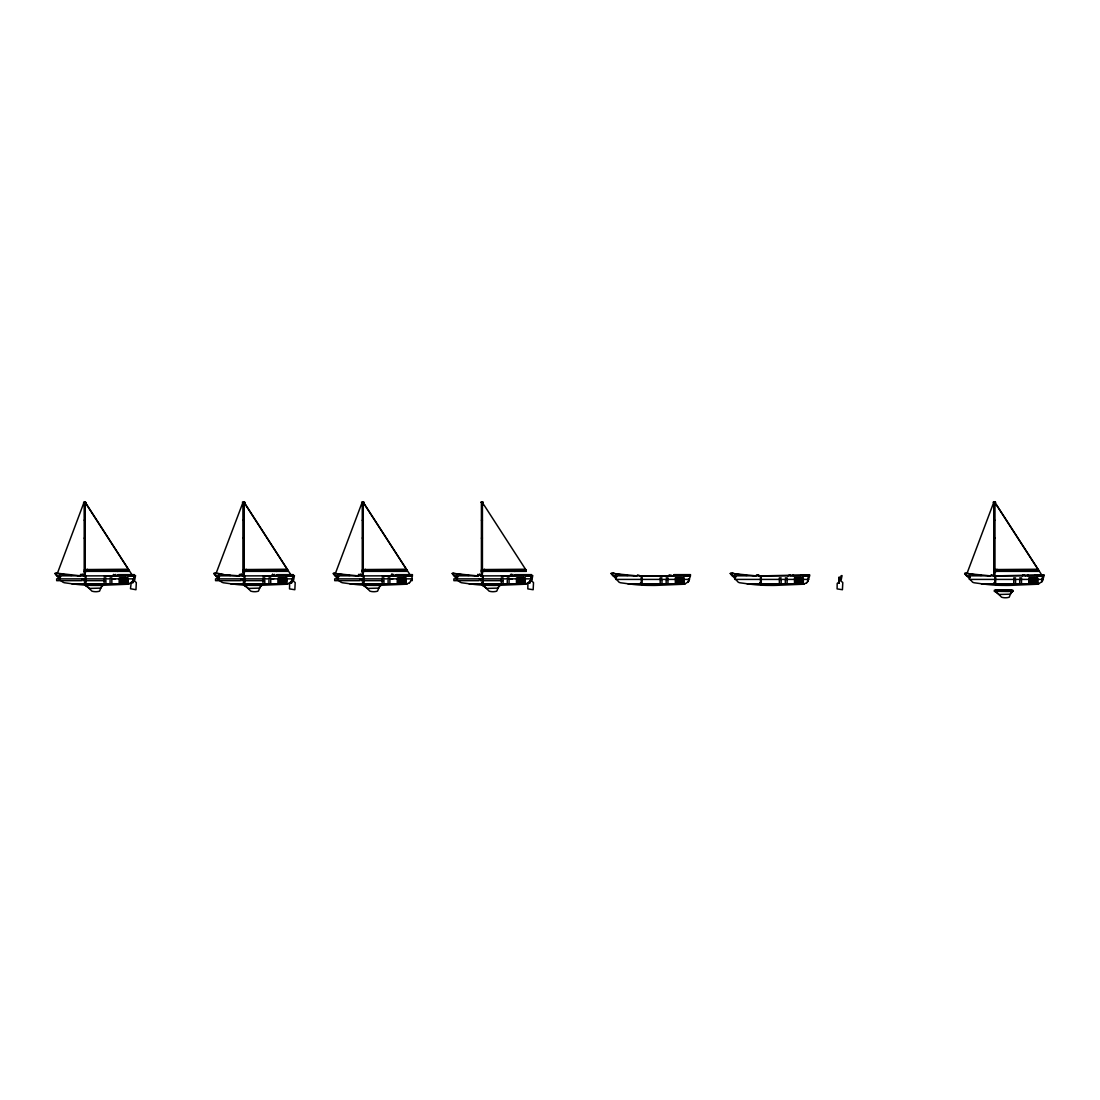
<?xml version="1.0" encoding="UTF-8"?>
<svg xmlns="http://www.w3.org/2000/svg" width="1100" height="1100" viewBox="0 0 1100 1100"><rect width="100%" height="100%" fill="white"/><g stroke="black" fill="none" stroke-linecap="round" stroke-linejoin="round"><path stroke-width="1.5" d="M101.901 583.852L101.901 585.31L127.229 584.251A6.408 6.408 0 0 0 128.494 584.086L132.385 581.639A1.444 1.059 -57.4 0 1 132.481 581.24L132.578 581.02M126.486 580.209L126.486 583.743L126.885 580.209M285.368 580.209L285.368 583.743L285.766 580.209M379.473 584.554L379.94 583.852M404.525 578.71L404.676 577.899M523.696 582.161L523.696 580.209M657.993 583.77L657.993 585.31L657.993 584.169M682.577 582.161L682.577 578.298L681.821 578.298L681.821 583.77M777.15 584.169L761.269 584.485M801.735 582.161L801.735 578.298L800.979 578.298L800.979 583.77M1011.546 583.77L1011.546 585.31L1011.546 584.169M1036.131 582.161L1036.131 578.298L1035.375 578.298L1035.375 583.77M125.73 579.411L125.785 577.913M284.611 579.411L284.666 577.913M522.94 579.411L522.995 577.913M126.637 577.899L125.785 578.559M285.519 577.899L284.666 578.559M523.848 577.899L522.995 578.559M682.729 577.899L681.876 578.559M801.886 577.899L801.034 578.559M1036.283 577.899L1035.43 578.559M1002.251 590.232L1005.386 590.219L999.02 590.164M404.58 583.743L404.525 580.209M523.751 583.743L523.696 582.244M682.632 583.743L682.577 582.244M801.79 583.743L801.006 582.244M1036.186 583.743L1036.131 582.244M291.225 581.749L291.266 581.639A1.444 1.059 -57.4 0 1 291.363 581.24L293.343 575.63L287.347 575.63L287.485 574.832M410.685 580.827L410.52 581.24A1.444 1.059 -57.4 0 0 410.424 581.625L409.489 582.752M529.788 581.02L529.678 581.24A1.444 1.059 -57.4 0 0 529.595 581.625L525.827 584.045A6.408 6.408 0 0 1 524.425 584.251L498.231 585.351A111.512 111.512 0 0 1 491.645 585.379A157.479 157.479 0 0 1 484.179 585.214C477.868 584.87 486.86 583.096 486.544 584.293M806.699 582.752L807.634 581.639A1.444 1.059 -57.4 0 1 807.73 581.24L807.895 580.827M1041.989 581.666L1042.016 579.013M1042.277 580.827L1042.126 581.24A1.444 1.059 -57.4 0 0 1042.03 581.625L1038.152 584.072A6.408 6.408 0 0 1 1036.874 584.251L1010.68 585.351A111.512 111.512 0 0 1 1004.08 585.379A157.479 157.479 0 0 1 996.614 585.214L994.758 585.104A157.479 157.479 0 0 1 981.764 583.798L974.105 582.766A14.217 14.217 0 0 1 972.661 582.244L964.673 573.444L966.378 573.485A22.715 21.807 -90 0 1 967.615 573.609L990.055 575.822M85.236 505.051L86.735 504.886L128.301 569.236L85.222 569.553M244.117 505.051L245.616 504.886L287.183 569.236L244.104 569.553M363.275 505.051L364.774 504.886L406.34 569.236L363.261 569.553M482.446 505.051L483.931 504.886L525.498 569.236L482.433 569.553M994.881 505.051L996.38 504.886L1037.946 569.236L994.867 569.553M1005.372 590.164L1012.811 590.205L1012.811 591.305A6.022 6.009 39.9 0 0 1010.433 594.165L1009.209 597.231A13.557 13.557 0 0 1 1001.591 597.231L998.896 594.495A18.466 18.453 -53.4 0 0 994.799 591.374L994.386 590.164L1001.825 590.178M82.981 574.97L82.706 575.341M95.714 584.072L103.166 584.141L103.166 585.241A6.009 6.009 0 0 0 100.787 588.101L99.564 591.168A13.557 13.557 0 0 1 91.946 591.168L89.251 588.431A18.453 18.453 0 0 0 84.741 585.09L84.741 584.1L95.411 584.045M93.074 584.169L92.565 584.114M114.799 574.984L115.789 575.822M240.721 575.149L240.928 574.255L241.863 574.64M247.899 584.059L262.061 584.141L262.061 585.241A6.022 6.009 39.9 0 0 259.669 588.101L258.445 591.168A13.557 13.557 0 0 1 250.827 591.168L248.133 588.431A18.466 18.453 -53.4 0 0 244.035 585.31L243.623 584.1L248.215 584.031M251.955 584.169L251.446 584.114M359.783 574.846C361.79 572.591 359.109 576.414 359.961 574.351M361.034 574.97L360.456 575.438L361.405 574.805L361.996 575.822M392.645 575.286L393.828 575.822M490.284 584.169L489.761 584.114M512.009 574.984L512.985 575.822M670.876 575.039L671.88 575.822M790.034 575.039L791.037 575.822M1025.434 575.822L1024.43 575.039M688.435 581.639L690.553 575.63L684.558 575.63L684.558 574.832M133.526 579.686L134.613 575.781L135.561 575.548L134.516 581.061L136.317 582.56L135.96 589.724L130.488 588.734L131.12 583.138M530.736 579.686L531.809 575.781L532.771 575.548L531.712 581.061L533.514 582.56L533.17 589.724L527.821 588.899L527.904 583.399M133.512 579.246L134.461 575.63L128.466 575.63L128.466 574.832M411.565 579.246L412.5 575.63L406.519 575.63L406.656 574.832M530.723 579.246L531.671 575.63L525.676 575.63M807.991 577.651L808.032 581.061L809.71 575.63L803.729 575.63L803.729 574.832M1042.223 577.651L1042.415 581.061L1044.106 575.63L1038.111 575.63M373.546 583.99L367.428 584.1M492.896 584.045L500.376 584.141L500.376 585.241A6.022 6.009 39.9 0 0 497.998 588.101L496.76 591.168A13.557 13.557 0 0 1 489.156 591.168L486.461 588.431A18.466 18.453 -53.4 0 0 482.364 585.31L500.376 585.09M103.166 585.09L103.111 585.241A6.022 6.009 39.9 0 0 100.787 588.101L89.251 588.431A18.466 18.453 -53.4 0 0 85.154 585.31L103.166 585.241L101.901 585.241L101.901 583.77M242.935 502.507L216.246 572.962L224.799 574.819L239.291 575.822M262.061 585.09L259.916 585.351A111.512 111.512 0 0 1 253.316 585.379A157.479 157.479 0 0 1 245.85 585.214L243.623 585.09A18.453 18.453 0 0 1 248.133 588.431L259.669 588.101A6.009 6.009 0 0 1 262.061 585.241L243.623 585.09M335.459 573.251L362.092 502.507M367.043 584.1L362.794 584.1L363.206 585.31A18.466 18.453 -53.4 0 1 367.29 588.431L369.985 591.168A13.557 13.557 0 0 0 377.603 591.168L378.84 588.101A6.022 6.009 39.9 0 1 381.219 585.241L381.219 585.09M967.065 573.251L993.699 502.507M1011.546 591.305L1012.811 591.14M410.547 581.171L411.221 580.209M114.84 574.805L113.603 574.585L114.62 575.273M113.671 574.434L112.599 575.822L133.76 575.822L133.76 574.64M272.663 575.273L273.707 574.695M512.394 574.805L511.239 574.186L510.868 575.149M510.881 574.434L509.809 575.822L530.97 575.822L530.97 574.64M84.274 575.822L85.222 575.822L85.222 579.411M86.873 570.35L87.766 570.35M117.989 571.368L117.109 571.368M128.109 570.35L128.989 570.35M243.155 575.822L244.035 575.822L244.104 579.411M245.754 570.35L246.647 570.35M276.87 571.368L275.99 571.368M286.99 570.35L287.636 569.841L287.952 571.368L243.595 571.354M362.312 575.822L363.261 575.822L363.261 579.411M364.925 570.35L365.805 570.35M406.147 570.35L407.041 570.35M481.484 575.822L482.433 575.822L482.433 579.411M484.082 570.35L484.962 570.35M515.199 571.368L514.305 571.368M525.319 570.35L525.965 569.841L526.281 571.368L481.924 571.354M640.365 575.822L641.245 575.822L641.314 583.77M759.523 575.822L760.471 575.822L760.471 583.77M993.919 575.822L994.867 575.822M996.518 570.35L997.411 570.35M999.034 590.232L995.665 590.164M1037.754 570.35L1038.4 569.841L1038.716 571.368L994.359 571.354M392.851 574.984L391.916 575.355M83.958 575.822L82.926 575.094M132.811 580.965L133.183 580.209M530.021 580.965L530.393 580.209M363.275 570.419L363.275 571.299M482.377 570.501L482.377 571.216M132.578 581.749L132.77 583.014L133.059 580.882M291.252 581.955L291.651 583.014L291.94 580.882M529.581 581.955L529.98 583.014L530.269 580.882M839.534 580.882L839.327 581.254A6.325 6.325 0 0 0 840.001 579.686L841.074 575.781L842.036 575.548L840.991 581.061L842.793 582.56L842.435 589.724L837.1 588.899L837.183 583.399A6.325 6.325 0 0 0 838.558 582.285L838.915 582.175M80.781 575.822L81.716 574.805M239.663 575.822L240.597 574.805M358.82 575.822L359.769 574.805M477.991 575.822L478.926 574.805M636.873 575.822L637.821 574.805M668.69 575.822L669.295 574.805L669.955 575.341M756.03 575.822L756.621 574.805L757.941 575.355M787.861 575.822L788.989 575.245M1022.258 575.822L1022.849 574.805L1023.509 575.341M85.126 570.584L85.236 571.299M244.008 570.584L243.595 571.161M994.771 570.584L994.359 571.161M241.808 575.121L242.839 575.822M360.869 575.245L361.405 575.822L361.047 574.805M638.88 575.273L640.049 575.822M992.434 575.273L993.602 575.822M82.981 574.64L81.84 574.461L82.404 575.438M240.721 574.461L241.423 574.186M479.119 574.351C478.266 575.712 481.126 572.894 478.94 574.846M82.816 574.351L81.922 574.351L82.005 575.327M82.899 575.149L83.352 575.822L83.009 574.805M291.252 581.721L287.389 584.072A6.408 6.408 0 0 1 286.11 584.251L261.993 585.241L244.998 584.485M688.462 581.721L684.599 584.072A6.408 6.408 0 0 1 683.32 584.251L657.112 585.351A111.512 111.512 0 0 1 650.526 585.379A157.479 157.479 0 0 1 643.06 585.214L641.204 585.104A157.479 157.479 0 0 1 628.21 583.798L620.551 582.766A14.217 14.217 0 0 1 619.107 582.244L611.119 573.444L612.824 573.485A22.715 21.807 -90 0 1 614.061 573.609L636.501 575.822M83.903 502.645L57.42 573.251L80.41 575.822M85.222 503.03C87.876 501.696 81.551 501.696 84.205 503.03M85.291 570.281L85.291 571.45M244.104 503.03L244.791 502.219M363.261 503.03L363.949 502.219M363.344 570.281L363.344 571.45M482.433 503.03L483.12 502.219M482.501 570.281L482.501 571.45M994.867 503.03L995.555 502.219M118.154 574.832L117.301 575.63L125.579 575.63L125.579 574.832M244.901 575.891L275.688 575.822L276.952 574.64L293.343 574.64M277.035 574.832L276.183 575.63L284.46 575.63L284.46 574.832M396.192 574.832L395.354 575.63L403.618 575.63L403.618 574.832M515.364 574.832L514.511 575.63L522.775 575.63L522.775 574.832M674.245 574.832L673.393 575.63L681.67 575.63L681.67 574.832M793.402 574.832L792.564 575.63L800.827 575.63L800.827 574.832M1027.799 574.832L1026.946 575.63L1035.224 575.63L1035.224 574.832M291.321 582.175L291.032 582.271A6.325 6.325 0 0 1 289.644 583.371L289.506 588.899L294.841 589.724L295.199 582.56L293.397 581.158L294.456 575.548L293.507 575.74L292.407 579.686A6.325 6.325 0 0 1 291.734 581.254M272.676 574.31L274.67 575.822L271.494 575.822L272.621 574.351L272.553 575.149M391.82 574.324L392.879 574.805M757.955 575.341L758.615 574.805L759.206 575.822M84.81 575.699L84.714 502.219M365.461 570.24L365.365 569.25M362.849 575.699L362.766 502.219M482.02 575.699L481.924 502.219M409.475 582.766L406.546 584.072A6.408 6.408 0 0 1 405.268 584.251L379.074 585.351A111.512 111.512 0 0 1 372.474 585.379A157.479 157.479 0 0 1 365.021 585.214L362.794 585.09A18.453 18.453 0 0 1 367.29 588.431L378.84 588.101A6.009 6.009 0 0 1 381.219 585.241L381.219 584.141L373.78 584.1M806.685 582.766L803.756 584.072A6.408 6.408 0 0 1 802.477 584.251L776.284 585.351A111.512 111.512 0 0 1 769.684 585.379A157.479 157.479 0 0 1 762.218 585.214L760.361 585.104A157.479 157.479 0 0 1 747.367 583.798L739.709 582.766A14.217 14.217 0 0 1 738.265 582.244L730.29 573.444L731.981 573.485A22.715 21.807 -90 0 1 733.219 573.609L755.673 575.822M528.33 583.138L527.973 583.371A6.325 6.325 0 0 0 529.293 582.285L529.567 582.202M391.971 574.227L392.81 574.516M992.338 575.355L991.471 575.135M87.367 570.254L87.312 569.25M484.578 570.254L484.522 569.25M480.123 578.834L479.256 578.806M132.083 582.285L132.083 582.285A6.325 6.325 0 0 1 130.762 583.371M246.208 570.254L246.208 569.25M243.595 575.726L243.595 502.219M994.359 575.726L994.359 502.219M1012.756 591.305L1012.811 591.305A6.009 6.009 0 0 0 1010.433 594.165L998.896 594.495A18.453 18.453 0 0 0 994.386 591.14L1012.811 591.305M101.42 584.554L86.116 584.485M102.121 585.31L101.021 585.351A111.512 111.512 0 0 1 94.435 585.379A157.479 157.479 0 0 1 86.969 585.214L84.741 585.09M498.63 584.554L499.331 585.31M657.993 584.54L642.207 584.485M1011.546 584.54L995.665 584.485M1011.079 590.618L995.761 590.549M100.499 584.554L99.412 584.581M259.394 584.554L258.294 584.581M378.551 584.554L377.451 584.581M497.709 584.554L496.609 584.581M78.073 575.822L79.654 575.822M236.954 575.822L238.535 575.822M356.111 575.822L358.462 575.822M475.269 575.822L477.62 575.822M634.164 575.822L635.745 575.822M753.321 575.822L754.902 575.822M987.718 575.822L989.299 575.822M86.006 575.891L116.806 575.822L118.071 574.64L134.461 574.64M364.059 575.891L394.845 575.822L396.124 574.64L412.5 574.64M483.216 575.891L514.016 575.822L515.281 574.64L531.671 574.64M642.098 575.891L672.898 575.822L674.163 574.64L690.553 574.64M761.269 575.891L809.71 574.832M995.665 575.891L1044.106 574.832M838.846 583.014L839.245 577.143L839.245 583.014M244.791 502.342L242.399 502.219L243.086 503.03M361.57 502.219L363.949 502.342M480.728 502.219L483.12 502.342M995.555 502.342L993.162 502.219L993.85 503.03M84.205 520.163L85.222 520.163M243.086 520.273L244.104 520.163M362.257 520.273L363.261 520.273M481.415 520.273L482.433 520.273M993.85 520.163L994.867 520.273M84.205 538.148L85.222 538.148M243.086 538.038L244.104 538.148M362.257 538.038L363.261 538.148M481.415 538.148L482.433 538.038M993.85 538.148L994.867 538.038M84.136 570.061L85.291 570.061M244.186 570.061L243.018 570.061L243.018 571.656L244.186 571.656M363.344 570.061L362.175 570.061L362.175 571.656L363.344 571.656M482.501 570.061L481.332 570.061L481.332 571.656L482.501 571.656M994.95 570.061L993.781 570.061L993.781 571.656L994.95 571.656M84.714 570.295L129.071 570.35L129.071 571.368L84.714 571.354M243.595 570.377L287.952 570.35M362.766 570.295L407.11 570.35L407.11 571.368L362.766 571.354M481.924 570.295L526.281 570.35M994.359 570.377L1038.716 570.35M85.415 570.859L129.071 570.859M244.296 570.859L287.952 570.859M363.467 570.859L407.11 570.859M482.625 570.859L526.281 570.859M995.06 570.859L1038.716 570.859M84.714 571.423L86.694 571.45L86.694 570.281M243.595 571.423L245.575 571.45L245.575 570.281M362.766 571.423L364.732 571.45L364.732 570.281M481.924 571.423L483.89 571.45L483.89 570.281M994.359 571.423L996.339 571.45L996.339 570.281M84.136 571.656L85.291 571.656M337.686 579.411L333.616 573.444A19.828 19.828 0 0 1 335.404 573.54L357.692 575.822M613.456 572.962L615.725 573.856M732.614 572.962L734.883 573.856M967.12 572.962L969.279 573.856M59.634 579.411L55 573.444L56.732 573.485A22.715 21.807 -90 0 1 57.97 573.609L59.634 573.856M218.529 579.411L213.881 573.444L215.614 573.485A20.872 20.047 -90 0 0 214.748 573.444M456.844 579.411L452.21 573.444L453.942 573.485A22.715 21.807 -90 0 1 455.18 573.609L476.864 575.822M613.456 573.554L613.456 573.54A19.828 19.828 0 0 0 611.669 573.444M732.614 573.554L732.614 573.54A19.828 19.828 0 0 0 730.826 573.444M967.01 573.554L967.01 573.54A19.828 19.828 0 0 0 965.223 573.444M241.89 574.805L242.248 575.822L241.697 575.259M480.219 574.805L481.168 575.822M991.375 574.805L990.509 575.822M125.978 575.63L126.431 574.832M127.27 575.63L126.775 574.832M128.233 575.63L127.724 574.832M285.725 575.63L286.165 574.832M287.004 575.63L286.509 574.832M405.377 575.63L404.828 574.832M524.054 575.63L524.48 574.832M802.588 575.63L802.093 574.832M803.481 575.63L802.876 574.832M1036.489 575.63L1036.984 574.832M104.032 575.822L111.925 575.822M262.914 575.822L270.806 575.822M275.688 575.822L292.641 575.822L292.641 574.64M382.085 575.822L389.978 575.822M478.816 575.822L454.135 575.822L452.237 573.444M480.562 575.822L480.562 574.805L480.562 575.822L483.216 575.822L483.216 579.411M501.243 575.822L509.135 575.822M105.902 577.899L104.115 577.899L104.115 579.411M110.069 577.899L111.856 577.899L111.856 579.411M264.784 577.899L262.996 577.899L262.996 579.411M268.95 577.899L270.738 577.899L270.738 579.411M383.941 577.899L382.154 577.899L382.154 579.411M388.107 577.899L389.895 577.899L389.895 579.411M503.099 577.899L501.311 577.899L501.311 579.411M507.279 577.899L509.066 577.899L509.066 579.411M661.98 577.899L660.192 577.899L660.192 583.77M666.16 577.899L667.947 577.899L667.947 583.77M781.151 577.899L779.364 577.899L779.364 583.77M785.317 577.899L787.105 577.899L787.105 583.77M1015.548 577.899L1013.76 577.899L1013.76 583.77M1019.714 577.899L1021.501 577.899L1021.501 583.77M124.135 578.298L123.736 579.411M125.73 578.298L126.486 579.411M283.016 578.298L282.631 579.411M284.611 578.298L285.368 579.411M402.188 578.298L401.789 579.411M404.498 578.298L403.769 579.411M521.345 578.298L520.946 579.411M522.94 578.298L523.696 579.411M680.226 578.298L679.827 583.77M799.398 578.298L798.999 583.77M1033.78 578.298L1033.395 583.77M403.824 578.559L404.676 578.559M615.725 579.411L681.862 579.411M682.577 579.411L689.562 579.411M734.896 579.411L801.02 579.411M801.735 579.411L808.72 579.411M969.293 579.411L1035.416 579.411M1036.131 579.411L1043.116 579.411M81.73 580.663L56.664 580.663L56.664 578.861L134.2 578.861L134.2 580.663M83.009 580.663L105.353 580.663M240.611 580.663L215.545 580.663L215.545 578.861L293.095 578.861L293.095 580.663M241.89 580.663L264.234 580.663M359.769 580.663L334.702 580.663L334.702 578.861L412.252 578.861L412.252 580.663M361.047 580.663L383.405 580.663M478.94 580.663L453.874 580.663L453.874 578.861L531.41 578.861L531.41 580.663M480.219 580.663L502.562 580.663M125.757 581.639L126.596 581.639M284.639 581.639L285.478 581.639M403.81 581.639L404.525 581.639M522.967 581.639L523.806 581.639M681.849 581.639L682.688 581.639M801.02 581.639L801.735 581.639M1035.402 581.639L1036.241 581.639M125.757 582.244L126.583 582.244M284.639 582.244L285.464 582.244M403.81 582.244L404.635 582.244M522.967 582.244L523.793 582.244M681.849 582.244L682.674 582.244M1035.402 582.244L1036.227 582.244M84.384 582.78L85.222 582.78M243.265 582.78L244.104 582.78M362.422 582.78L363.261 582.78M481.594 582.78L482.433 582.78M640.475 582.78L641.314 582.78M759.633 582.78L760.471 582.78M994.029 582.78L994.867 582.78M529.595 583.014L529.788 581.749M682.577 583.536L682.976 578.298L683.76 578.298L684.159 583.577L684.159 577.899L675.345 577.899L675.345 583.77M1036.131 583.536L1036.53 578.298L1037.314 578.298L1037.713 583.577L1037.713 577.899L1028.899 577.899L1028.899 583.77M71.761 583.77L129.195 583.77M230.643 583.77L288.076 583.77M349.8 583.77L407.234 583.77M468.957 583.77L526.405 583.77M627.852 583.77L685.286 583.77M747.01 583.77L804.444 583.77M981.406 583.77L1038.84 583.77M84.961 583.77L84.714 582.78M363.014 583.77L362.766 582.78M640.874 583.77L640.805 582.78M759.963 583.77L759.963 582.78M994.428 583.77L994.359 582.78M486.544 584.018L492.566 584.1M379.94 584.567L364.155 584.485M499.111 584.567L483.326 584.485M1005.386 590.246L1008.178 590.246M801.804 583.536L802.134 578.298L802.931 578.298L803.33 583.577L803.33 577.899L794.503 577.899L794.503 583.77M404.594 583.536L404.924 580.209M523.765 583.536L524.095 580.209M379.94 583.77L379.94 585.324L381.164 585.241L379.913 584.54M262.061 585.241L260.782 585.31L260.782 583.77M489.803 584.567L490.737 584.581M370.645 584.567L371.566 584.581M251.474 584.567L252.409 584.581M92.593 584.567L93.527 584.581M362.794 585.09L381.219 585.241M333.616 573.444L334.771 573.485A22.715 21.807 -90 0 1 336.009 573.609L337.673 573.856M487.946 584.554L488.881 584.567M368.789 584.554L369.724 584.567M249.631 584.554L250.553 584.567M90.736 584.554L91.671 584.567M998.539 590.59L999.46 590.618M486.09 584.526L487.025 584.554M366.933 584.526L367.868 584.554M247.775 584.526L248.696 584.554M88.894 584.526L89.815 584.554M996.683 590.549L997.617 590.59M484.248 584.485L485.169 584.526M365.076 584.485L366.011 584.526M245.919 584.485L246.854 584.526M87.037 584.485L87.972 584.526M994.386 591.14L996.614 591.264A157.479 157.479 0 0 0 1004.08 591.442A111.512 111.512 0 0 0 1010.68 591.415L1011.766 591.374L1011.546 589.834L995.665 589.834L995.665 591.223M456.844 573.856L454.685 573.554A19.828 19.828 0 0 0 452.788 573.444M218.515 573.856L216.851 573.609A22.715 21.807 -90 0 0 215.627 573.485M996.902 570.254L996.957 569.25M995.019 502.507L1041.191 574.104M482.721 502.645L483.189 504.79M363.426 502.507L409.599 574.104M244.269 502.507L290.428 574.104M85.979 504.79L85.525 502.645M457.462 580.209L460.226 582.244A14.217 14.217 0 0 0 461.67 582.766L469.329 583.798A157.479 157.479 0 0 0 482.309 585.104M338.291 580.209L341.055 582.244A14.217 14.217 0 0 0 342.499 582.766L350.157 583.798A157.479 157.479 0 0 0 363.151 585.104M219.134 580.209L221.897 582.244A14.217 14.217 0 0 0 223.341 582.766L231 583.798A157.479 157.479 0 0 0 243.994 585.104M60.252 580.209L63.016 582.244A14.217 14.217 0 0 0 64.46 582.766L72.119 583.798A157.479 157.479 0 0 0 85.112 585.104M964.645 573.444L966.556 575.822L1043.405 575.822L1043.405 574.64M730.249 573.444L732.16 575.822L809.009 575.822L809.009 574.64M611.091 573.444L613.002 575.822L689.851 575.822L689.851 574.64M1037.561 569.195L1038.194 570.061M525.126 569.195L525.759 570.061M405.969 569.195L406.587 570.061M333.08 573.444L334.95 575.822L364.059 575.822L364.059 579.411M286.798 569.195L287.43 570.061M213.923 573.444L215.792 575.822L244.901 575.822L244.901 579.411M127.916 569.195L128.549 570.061M55.028 573.444L56.911 575.822L86.006 575.822L86.006 579.411M391.683 575.121L391.724 574.434L390.651 575.822L411.799 575.822L411.799 574.64M85.456 502.576L131.546 574.104M995.624 504.79L995.101 502.576M364.031 504.79L363.495 502.576M244.86 504.79L244.337 502.576M777.122 584.54L777.15 585.31L777.15 583.77M1043.006 574.832L1043.061 575.63M1042.841 574.832L1042.841 575.63M1042.223 574.832L1042.223 575.63M1041.659 574.832L1041.659 575.63M1040.861 574.832L1040.861 575.63M1040.641 574.832L1040.641 575.63M1040.531 574.832L1040.531 575.63M1040.325 574.832L1040.325 575.63M1039.995 574.832L1039.995 575.63M1039.803 574.832L1039.803 575.63M1039.651 574.832L1039.473 575.63M1039.129 574.832L1038.964 575.63M1038.758 574.832L1038.758 575.63M1038.62 574.832L1038.62 575.63M1038.111 574.832L1038.249 575.63M1037.878 574.832L1037.878 575.63L1037.273 574.832M1037.767 574.832L1037.767 575.63M1037.369 574.832L1037.369 575.63M1036.09 574.832L1036.076 575.63L1035.595 574.832M1034.976 583.77L1034.976 578.298L1034.179 578.298L1034.179 583.77M1033.78 577.899L1033.78 583.77M1032.996 583.77L1032.996 578.298L1032.322 583.674M1031.924 583.674L1031.924 578.298L1031.525 583.674M1030.769 583.674L1030.769 578.298L1030.37 583.674M1029.971 583.674L1029.298 578.298L1029.298 583.77M1019.714 579.604L1019.714 583.77M1015.548 579.604L1015.548 583.77M995.665 575.822L995.665 585.159M994.867 502.219L994.867 583.77M993.85 502.219L993.85 575.822M839.053 577.266L839.053 582.986M808.679 574.832L808.679 575.63L808.445 574.832M807.826 574.832L807.826 575.63M807.593 574.832L807.593 575.63M807.634 579.013L807.593 581.749M807.276 574.832L807.496 575.63M806.465 574.832L806.465 575.63M806.245 574.832L806.135 575.63M805.942 574.832L805.942 575.63M805.612 574.832L805.612 575.63M805.406 574.832L805.255 575.63M805.09 574.832L805.09 575.63M804.567 574.832L804.732 575.63M804.361 574.832L804.361 575.63M804.237 574.832L804.237 575.63M803.852 574.832L803.852 575.63M803.481 574.832L803.385 575.63M802.973 574.832L802.973 575.63M802.588 574.832L802.532 575.63M801.694 574.832L801.199 575.63L801.226 574.832M800.58 583.77L800.58 578.298L799.796 578.298L799.796 583.77M799.398 577.899L799.398 583.77M798.6 583.77L798.6 578.298L797.926 583.674M797.527 583.674L797.527 578.298L797.129 583.674M796.372 583.674L796.372 578.298L795.974 583.674M795.575 583.674L794.901 578.298L794.901 583.77M785.317 579.604L785.317 583.77M781.151 579.604L781.151 583.77M761.269 575.822L761.269 585.159M689.507 574.832L689.507 575.63M689.452 574.832L689.288 575.63M688.669 574.832L688.669 575.63M688.435 574.832L688.339 575.63M688.462 579.013L688.476 581.639A1.444 1.059 -57.4 0 1 688.559 581.24M688.105 574.832L688.105 575.63M687.308 574.832L687.308 575.63M686.977 574.832L687.087 575.63M686.771 574.832L686.771 575.63M686.441 574.832L686.441 575.63M686.084 574.832L686.249 575.63M685.919 574.832L685.919 575.63M685.41 574.832L685.575 575.63M685.204 574.832L685.204 575.63M685.066 574.832L685.066 575.63M684.695 574.832L684.695 575.63M684.31 574.832L684.214 575.63L683.719 574.832M683.815 574.832L683.815 575.63M683.361 574.832L683.43 575.63L682.866 574.832M682.523 574.832L682.536 575.63L682.041 574.832M681.423 583.77L681.423 578.298L680.625 578.298L680.625 583.77M680.226 577.899L680.226 583.77M679.442 583.77L679.442 578.298L678.755 583.674M678.37 583.674L678.37 578.298L677.971 583.674M677.215 583.674L677.215 578.298L676.816 583.674M676.418 583.674L675.744 578.298L675.744 583.77M666.16 579.604L666.16 583.77M661.98 579.604L661.98 583.77M642.098 575.822L642.098 585.159M530.571 574.832L530.626 575.63M530.406 574.832L530.406 575.63M529.774 574.832L529.774 575.63M529.554 574.832L529.554 575.63M529.457 574.832L529.457 575.63M529.224 574.832L529.224 575.63M528.426 574.832L528.426 575.63M527.89 574.832L527.89 575.63M527.56 574.832L527.56 575.63M527.368 574.832L527.368 575.63M527.038 574.832L527.202 575.63M526.694 574.832L526.694 575.63M526.322 574.832L526.529 575.63M526.185 574.832L526.185 575.63M525.676 574.832L525.814 575.63M525.429 574.832L525.429 575.63L524.837 574.832M525.332 574.832L525.332 575.63M525.277 579.411L525.277 577.899L516.464 577.899L516.464 579.411M525.277 580.209L524.879 583.632L524.879 580.209M524.879 579.411L524.879 578.298L524.095 579.411M523.655 574.832L523.627 575.63L523.16 574.832M522.94 580.209L522.94 583.77M522.541 579.411L522.541 578.298L521.744 579.411M522.541 580.209L522.541 583.77M521.744 580.209L521.744 583.77M521.345 577.899L521.345 579.411M521.345 580.209L521.345 583.77M520.946 580.209L520.946 583.77M520.548 579.411L520.548 578.298L519.874 579.411M520.548 580.209L520.548 583.77M519.874 580.209L519.874 583.674M519.475 579.411L519.09 578.298L519.09 579.411M519.475 580.209L519.475 583.674M519.09 580.209L519.09 583.674M518.334 579.411L518.334 578.298L517.935 579.411M518.334 580.209L518.334 583.674M517.935 580.209L517.935 583.674M517.536 579.411L517.536 578.298L516.862 579.411M517.536 580.209L517.536 583.674M516.862 580.209L516.862 583.77M516.464 580.209L516.464 583.77M512.944 574.365L512.944 575.231M509.066 580.209L509.066 583.77M507.279 580.209L507.279 583.77M503.099 580.209L503.099 583.77M501.311 580.209L501.311 583.77M499.111 583.77L499.111 585.324L500.321 585.241A6.009 6.009 0 0 0 497.998 588.101L486.461 588.431A18.453 18.453 0 0 0 481.951 585.09M483.216 580.209L483.216 585.159M482.625 570.295L482.625 571.423M482.433 502.219L482.433 574.434M482.433 580.209L482.433 583.77M481.924 582.78L481.924 583.77M481.415 502.219L481.415 574.434M477.689 574.365L477.689 575.231M411.469 574.832L411.4 575.63M411.235 574.832L411.235 575.63M410.616 574.832L410.616 575.63M410.396 574.832L410.396 575.63M410.286 574.832L410.286 575.63M410.066 574.832L410.066 575.63M409.269 574.832L409.269 575.63M409.035 574.832L409.035 575.63M408.925 574.832L408.925 575.63M408.732 574.832L408.732 575.63M408.402 574.832L408.402 575.63M408.21 574.832L408.21 575.63M408.045 574.832L407.88 575.63M407.522 574.832L407.522 575.63M407.165 574.832L407.357 575.63M407.027 574.832L407.027 575.63M406.271 574.832L405.666 575.63L405.776 574.832M406.175 574.832L406.175 575.63M406.12 579.411L406.12 577.899L397.306 577.899L397.306 579.411M406.12 580.209L405.721 583.632L405.721 580.209M405.721 579.411L405.721 578.298L404.924 579.411M405.377 574.832L405.322 575.63M404.882 574.832L404.882 575.63M404.47 574.832L404.002 575.63L404.016 574.832M404.525 578.298L404.525 579.411M403.769 580.209L403.769 583.77M403.37 579.411L403.37 578.298L402.586 579.411M403.37 580.209L403.37 583.77M402.586 580.209L402.586 583.77M402.188 577.899L402.188 579.411M402.188 580.209L402.188 583.77M401.789 580.209L401.789 583.77M401.39 579.411L401.39 578.298L400.716 579.411M401.39 580.209L401.39 583.77M400.716 580.209L400.716 583.674M400.317 579.411L400.317 578.298L399.919 579.411M400.317 580.209L400.317 583.674M399.919 580.209L399.919 583.674M399.163 579.411L399.163 578.298L398.764 579.411M399.163 580.209L399.163 583.674M398.764 580.209L398.764 583.674M398.379 579.411L398.379 578.298L397.691 579.411M398.379 580.209L398.379 583.674M397.691 580.209L397.691 583.77M397.306 580.209L397.306 583.77M393.786 574.365L393.786 575.231M389.895 580.209L389.895 583.77M388.107 580.209L388.107 583.77M383.941 580.209L383.941 583.77M382.154 580.209L382.154 583.77M364.059 580.209L364.059 585.159M363.467 570.295L363.467 571.423M363.261 502.219L363.261 574.434M363.261 580.209L363.261 583.77M362.257 502.219L362.257 574.434M358.531 574.365L358.531 575.231M292.243 574.832L292.311 575.63M292.077 574.832L292.077 575.63M291.459 574.832L291.459 575.63M291.459 581.749L291.459 582.986M290.909 574.832L290.909 575.63M290.097 574.832L290.097 575.63M289.877 574.832L289.877 575.63M289.768 574.832L289.768 575.63M289.575 574.832L289.575 575.63M289.231 574.832L289.231 575.63M289.039 574.832L289.039 575.63M288.722 574.832L288.887 575.63M288.365 574.832L288.365 575.63M287.994 574.832L288.2 575.63M287.87 574.832L287.87 575.63M286.949 579.411L286.949 577.899L278.135 577.899L278.135 579.411M286.949 580.209L286.564 583.632L286.564 580.209M286.605 574.832L286.605 575.63M286.564 579.411L286.564 578.298L285.766 579.411M285.312 574.832L285.326 575.63L284.831 574.832M284.611 580.209L284.611 583.77M284.212 579.411L284.212 578.298L283.415 579.411M284.212 580.209L284.212 583.77M283.415 580.209L283.415 583.77M283.016 577.899L283.016 579.411M283.016 580.209L283.016 583.77M282.631 580.209L282.631 583.77M282.232 579.411L282.232 578.298L281.559 579.411M282.232 580.209L282.232 583.77M281.559 580.209L281.559 583.674M281.16 579.411L281.16 578.298L280.761 579.411M281.16 580.209L281.16 583.674M280.761 580.209L280.761 583.674M280.005 579.411L280.005 578.298L279.606 579.411M280.005 580.209L280.005 583.674M279.606 580.209L279.606 583.674M279.207 579.411L279.207 578.298L278.534 579.411M279.207 580.209L279.207 583.674M278.534 580.209L278.534 583.77M278.135 580.209L278.135 583.77M274.615 574.365L274.615 575.231M270.738 580.209L270.738 583.77M268.95 580.209L268.95 583.77M264.784 580.209L264.784 583.77M262.996 580.209L262.996 583.77M244.901 580.209L244.901 585.159M244.104 502.219L244.104 574.434M244.104 580.209L244.104 583.77M243.595 582.78L243.595 583.77M243.086 502.219L243.086 574.434M239.374 574.365L239.374 575.231M216.356 572.962L216.246 573.554A19.828 19.828 0 0 0 214.459 573.444M133.416 574.832L133.361 575.63M133.196 574.832L133.196 575.63M132.578 574.832L132.578 575.63M132.248 574.832L132.344 575.63M132.014 574.832L132.014 575.63M131.216 574.832L131.216 575.63M130.886 574.832L130.996 575.63M130.68 574.832L130.68 575.63M130.35 574.832L130.35 575.63M130.157 574.832L130.157 575.63M130.006 574.832L130.006 575.63M129.828 574.832L129.828 575.63M129.484 574.832L129.484 575.63M129.319 574.832L129.319 575.63M128.975 574.832L129.113 575.63M128.604 574.832L128.604 575.63M128.233 574.832L128.123 575.63M128.067 579.411L128.067 577.899L119.254 577.899L119.254 579.411M128.067 580.209L127.669 583.632L127.669 580.209M127.669 579.411L127.669 578.298L126.885 579.411M125.73 580.209L125.73 583.77M125.331 579.411L125.331 578.298L124.534 579.411M125.331 580.209L125.331 583.77M124.534 580.209L124.534 583.77M124.135 577.899L124.135 579.411M124.135 580.209L124.135 583.77M123.736 580.209L123.736 583.77M123.351 579.411L123.351 578.298L122.664 579.411M123.351 580.209L123.351 583.77M122.664 580.209L122.664 583.674M122.279 579.411L121.88 578.298L121.88 579.411M122.279 580.209L122.279 583.674M121.88 580.209L121.88 583.674M121.124 579.411L121.124 578.298L120.725 579.411M121.124 580.209L121.124 583.674M120.725 580.209L120.725 583.674M120.326 579.411L120.326 578.298L119.652 579.411M120.326 580.209L120.326 583.674M119.652 580.209L119.652 583.77M119.254 580.209L119.254 583.77M115.734 574.365L115.734 575.231M111.856 580.209L111.856 583.77M110.069 580.209L110.069 583.77M105.902 580.209L105.902 583.77M104.115 580.209L104.115 583.77M86.006 580.209L86.006 585.159M85.415 570.295L85.415 571.423M85.222 502.219L85.222 574.434M85.222 580.209L85.222 583.77M85.14 582.78L85.14 583.577M84.205 502.219L84.205 574.434M80.492 574.365L80.492 575.231M57.365 572.962L57.475 573.554A19.828 19.828 0 0 0 55.578 573.444M981.434 575.438A125.276 125.276 0 0 1 969.719 573.925M965.511 573.444A20.872 20.047 -90 0 1 966.378 573.485M747.037 575.438A125.276 125.276 0 0 1 735.322 573.925M731.115 573.444A20.872 20.047 -90 0 1 731.981 573.485M627.88 575.438A125.276 125.276 0 0 1 616.165 573.925M611.957 573.444A20.872 20.047 -90 0 1 612.824 573.485M530.612 580.099A6.325 6.325 0 0 1 530.062 581.254M468.999 575.438A125.276 125.276 0 0 1 457.284 573.925M453.076 573.444A20.872 20.047 -90 0 1 453.942 573.485M349.827 575.438A125.276 125.276 0 0 1 338.126 573.925M333.905 573.444A20.872 20.047 -90 0 1 334.771 573.485M230.67 575.438A125.276 125.276 0 0 1 218.955 573.925M133.403 580.099A6.325 6.325 0 0 1 132.853 581.254M71.789 575.438A125.276 125.276 0 0 1 60.074 573.925M55.866 573.444A20.872 20.047 -90 0 1 56.732 573.485M758.244 574.929L758.615 575.822L758.244 574.86M60.555 576.757L60.06 577.665L59.304 576.661L60.555 576.757M219.436 576.757L218.941 577.665L218.185 576.661L219.436 576.757M338.607 576.757L338.099 577.665L337.343 576.661L338.607 576.757M457.765 576.757L457.256 577.665L456.514 576.661L457.765 576.757M616.646 576.757L616.151 577.665L615.395 576.661L616.646 576.757M735.804 576.757L735.309 577.665L734.553 576.661L735.804 576.757M970.2 576.757L969.705 577.665L968.949 576.661L970.2 576.757M244.186 570.281L244.186 571.45L244.296 570.295M994.95 570.281L994.95 571.45L995.06 570.295M81.812 578.834L82.981 578.848L81.812 578.834M113.644 578.834L114.812 578.875L113.644 578.834M240.694 578.834L241.863 578.875L240.694 578.834M272.525 578.834L273.694 578.875L272.621 578.82M359.851 578.834L361.034 578.875L359.961 578.82M391.683 578.834L392.851 578.875L391.793 578.82M510.854 578.834L512.023 578.875L510.854 578.834M1041.989 575.63L1041.989 574.832L1041.892 575.63M528.192 575.63L528.192 574.832L528.082 575.63M291.225 575.63L291.225 574.832L291.129 575.63"/></g></svg>
